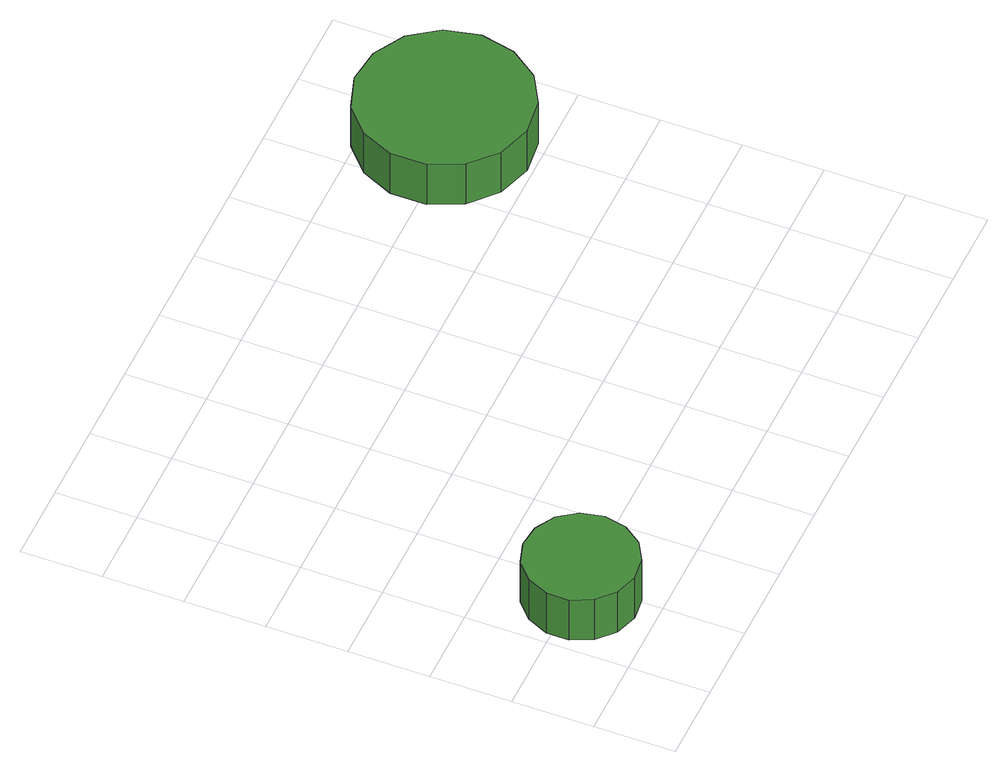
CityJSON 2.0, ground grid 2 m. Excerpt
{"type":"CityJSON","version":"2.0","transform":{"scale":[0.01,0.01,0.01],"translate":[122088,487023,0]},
"CityObjects":{
"tree1":{"type":"SolitaryVegetationObject","attributes":{"function":"something"},"geometry":[{"type":"MultiSurface","lod":"1","boundaries":[[[0,1,2,3,4,5,6,7,8,9,10,11,12,13,14]],[[15,16,17,18,19,20,21,22,23,24,25,26,27,28,29]],[[0,29,28,1]],[[1,28,27,2]],[[2,27,26,3]],[[3,26,25,4]],[[4,25,24,5]],[[5,24,23,6]],[[6,23,22,7]],[[7,22,21,8]],[[8,21,20,9]],[[9,20,19,10]],[[10,19,18,11]],[[11,18,17,12]],[[12,17,16,13]],[[13,16,15,14]],[[14,15,29,0]]]}]},
"tree2":{"type":"SolitaryVegetationObject","attributes":{"function":"something"},"geometry":[{"type":"MultiSurface","lod":"1","boundaries":[[[30,31,32,33,34,35,36,37,38,39,40,41,42,43,44]],[[45,46,47,48,49,50,51,52,53,54,55,56,57,58,59]],[[30,59,58,31]],[[31,58,57,32]],[[32,57,56,33]],[[33,56,55,34]],[[34,55,54,35]],[[35,54,53,36]],[[36,53,52,37]],[[37,52,51,38]],[[38,51,50,39]],[[39,50,49,40]],[[40,49,48,41]],[[41,48,47,42]],[[42,47,46,43]],[[43,46,45,44]],[[44,45,59,30]]]}]}
},
"vertices":[
[301,185,190],[289,241,190],[256,287,190],[206,315,190],[150,321,190],[95,304,190],[53,266,190],[29,213,190],[29,156,190],[53,104,190],[95,66,190],[150,48,190],[206,54,190],[256,83,190],[289,129,190],[289,129,61],[256,83,61],[206,54,61],[150,48,61],[95,66,61],[53,104,61],[29,156,61],[29,213,61],[53,266,61],[95,304,61],[150,321,61],[206,315,61],[256,287,61],[289,241,61],[301,185,61],
[1567,1022,198],[1548,1109,198],[1497,1180,198],[1420,1224,198],[1332,1234,198],[1248,1206,198],[1183,1147,198],[1147,1067,198],[1147,978,198],[1183,898,198],[1248,839,198],[1332,811,198],[1420,821,198],[1497,865,198],[1548,936,198],[1548,936,69],[1497,865,69],[1420,821,69],[1332,811,69],[1248,839,69],[1183,898,69],[1147,978,69],[1147,1067,69],[1183,1147,69],[1248,1206,69],[1332,1234,69],[1420,1224,69],[1497,1180,69],[1548,1109,69],[1567,1022,69]
]}
